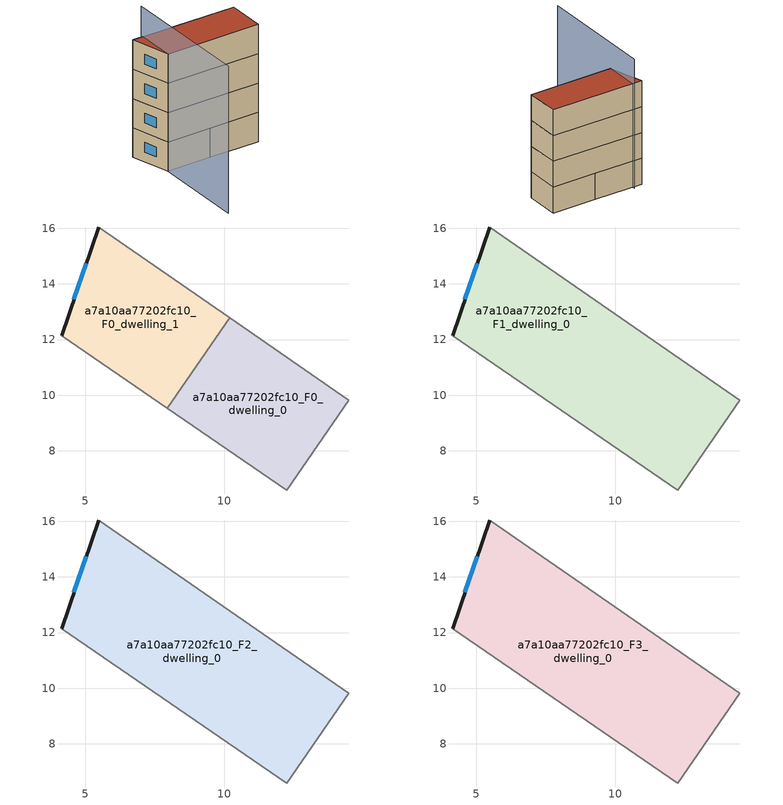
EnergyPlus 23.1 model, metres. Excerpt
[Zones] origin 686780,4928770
a7a10aa77202fc10_F0_dwelling_0
 floor ground (EU_floor_Construction): 14.49,9.82 12.25,6.59 7.96,9.53 10.21,12.78 z0
 wall adiabatic (EU_wall_Construction): 7.96,9.53 12.25,6.59 14.49,9.82 10.21,12.78 z0:3
 wall to a7a10aa77202fc10_F0_dwelling_1 (EU_wall_Construction): 10.21,12.78 7.96,9.53 z0:3
a7a10aa77202fc10_F0_dwelling_1
 floor ground (EU_floor_Construction): 10.21,12.78 7.96,9.53 4.15,12.14 5.49,16.05 z0
 wall outside (EU_wall_Construction): 5.49,16.05 4.15,12.14 z0:3
 wall adiabatic (EU_wall_Construction): 4.15,12.14 7.96,9.53 / 10.21,12.78 5.49,16.05 z0:3
 window (EU_Window_Construction): 5.04,14.75 4.6,13.44 z1:2
a7a10aa77202fc10_F1_dwelling_0
 floor to a7a10aa77202fc10_F0_dwelling_0 (EU_floor_Construction): 14.49,9.82 12.25,6.59 7.96,9.53 10.21,12.78 z3
 floor to a7a10aa77202fc10_F0_dwelling_1 (EU_floor_Construction): 10.21,12.78 7.96,9.53 4.15,12.14 5.49,16.05 z3
 wall outside (EU_wall_Construction): 5.49,16.05 4.15,12.14 z3:6
 wall adiabatic (EU_wall_Construction): 4.15,12.14 12.25,6.59 14.49,9.82 5.49,16.05 z3:6
 window (EU_Window_Construction): 5.04,14.75 4.6,13.44 z4:5
a7a10aa77202fc10_F2_dwelling_0
 floor to a7a10aa77202fc10_F1_dwelling_0 (EU_floor_Construction): 14.49,9.82 12.25,6.59 4.15,12.14 5.49,16.05 z6
 wall outside (EU_wall_Construction): 5.49,16.05 4.15,12.14 z6:9
 wall adiabatic (EU_wall_Construction): 4.15,12.14 12.25,6.59 14.49,9.82 5.49,16.05 z6:9
 window (EU_Window_Construction): 5.04,14.75 4.6,13.44 z7:8
a7a10aa77202fc10_F3_dwelling_0
 floor to a7a10aa77202fc10_F2_dwelling_0 (EU_floor_Construction): 14.49,9.82 12.25,6.59 4.15,12.14 5.49,16.05 z9
 wall outside (EU_wall_Construction): 5.49,16.05 4.15,12.14 z9:12
 wall adiabatic (EU_wall_Construction): 4.15,12.14 12.25,6.59 14.49,9.82 5.49,16.05 z9:12
 window (EU_Window_Construction): 5.04,14.75 4.6,13.44 z10:11
 roof outside (EU_roof_Construction): 12.25,6.59 14.49,9.82 5.49,16.05 4.15,12.14 z12
shading: -1.2,4.3 6.56,15.67 z0:15
[Building]
EU S2 Campaign: North Axis=0; Terrain=City; Solar Distribution=FullExterior
[Site:Location]
Bologna: Latitude=44.5; Longitude=11.25; Time Zone=1; Elevation=37
[SizingPeriod:WeatherFileDays]
AnnualSizingPeriod: Begin Month=1; Begin Day of Month=1; End Month=12; End Day of Month=31; Day of Week for Start Day=Monday; Use Weather File Daylight Saving Period=No; Use Weather File Rain and Snow Indicators=No
[MATERIAL]
EU_InternalMass_Material: Roughness=MediumRough; Thickness=0.1; Conductivity=1; Density=1800; Specific Heat=900; Thermal Absorptance=0.9; Solar Absorptance=0.7; Visible Absorptance=0.7
[MATERIAL:NOMASS] Roughness=MediumRough; Thermal Absorptance=0.9; Solar Absorptance=0.7; Visible Absorptance=0.7
Name | Thermal Resistance
EU_wall_NoMass | 0.937881
EU_roof_NoMass | 0.548572
EU_floor_NoMass | 0.71348
[WINDOWMATERIAL:SIMPLEGLAZINGSYSTEM]
EU_Window_SimpleGlazing: UFactor=4.25633; Solar Heat Gain Coefficient=0.85; Visible Transmittance=0.85
[CONSTRUCTION]
EU_wall_Construction: EU_wall_NoMass
EU_roof_Construction: EU_roof_NoMass
EU_floor_Construction: EU_floor_NoMass
EU_InternalMass_Construction: EU_InternalMass_Material
EU_Window_Construction: EU_Window_SimpleGlazing
[ZONE] Type=1; Multiplier=1; Ceiling Height=autocalculate; Floor Area=autocalculate; Part of Total Floor Area=Yes
Name | Volume
a7a10aa77202fc10_F0_dwelling_0 | 61.5996
a7a10aa77202fc10_F1_dwelling_0; a7a10aa77202fc10_F2_dwelling_0; a7a10aa77202fc10_F3_dwelling_0 | 123.199
a7a10aa77202fc10_F0_dwelling_1 | 61.6055
[INTERNALMASS] Construction=EU_InternalMass_Construction
Name | Zone or ZoneList | Surface Area
a7a10aa77202fc10_F0_dwelling_0_EU_InternalMass | a7a10aa77202fc10_F0_dwelling_0 | 20.5333
a7a10aa77202fc10_F0_dwelling_1_EU_InternalMass | a7a10aa77202fc10_F0_dwelling_1 | 20.535
a7a10aa77202fc10_F1_dwelling_0_EU_InternalMass | a7a10aa77202fc10_F1_dwelling_0 | 41.0666
a7a10aa77202fc10_F2_dwelling_0_EU_InternalMass | a7a10aa77202fc10_F2_dwelling_0 | 41.0666
a7a10aa77202fc10_F3_dwelling_0_EU_InternalMass | a7a10aa77202fc10_F3_dwelling_0 | 41.0666
[OTHEREQUIPMENT] Fuel Type=Electricity; Design Level Calculation Method=Watts/Area; Power per Zone Floor Area=1; Fraction Latent=0; Fraction Radiant=0; Fraction Lost=0; Carbon Dioxide Generation Rate=0; EndUse Subcategory=EU_Step8_InternalGains
Name | Zone or ZoneList or Space or SpaceList | Schedule
EU_Step8_InternalGain_a7a10aa77202fc10_F0_dwelling_0_f000 | a7a10aa77202fc10_F0_dwelling_0 | EU_Step8_GainSchedule_a7a10aa77202fc10_F0_dwelling_0_f000
EU_Step8_InternalGain_a7a10aa77202fc10_F0_dwelling_1_f000 | a7a10aa77202fc10_F0_dwelling_1 | EU_Step8_GainSchedule_a7a10aa77202fc10_F0_dwelling_1_f000
EU_Step8_InternalGain_a7a10aa77202fc10_F1_dwelling_0_f000 | a7a10aa77202fc10_F1_dwelling_0 | EU_Step8_GainSchedule_a7a10aa77202fc10_F1_dwelling_0_f000
EU_Step8_InternalGain_a7a10aa77202fc10_F2_dwelling_0_f000 | a7a10aa77202fc10_F2_dwelling_0 | EU_Step8_GainSchedule_a7a10aa77202fc10_F2_dwelling_0_f000
EU_Step8_InternalGain_a7a10aa77202fc10_F3_dwelling_0_f000 | a7a10aa77202fc10_F3_dwelling_0 | EU_Step8_GainSchedule_a7a10aa77202fc10_F3_dwelling_0_f000
[ZONEVENTILATION:DESIGNFLOWRATE] Schedule=EU_AlwaysOn; Design Flow Rate Calculation Method=AirChanges/Hour; Air Changes per Hour=0.687892; Ventilation Type=Natural; Fan Pressure Rise=0; Fan Total Efficiency=1; Constant Term Coefficient=1; Temperature Term Coefficient=0; Velocity Term Coefficient=0; Velocity Squared Term Coefficient=0; Minimum Indoor Temperature=-100; Maximum Indoor Temperature=100; Delta Temperature=-100; Minimum Outdoor Temperature=-100; Maximum Outdoor Temperature=100; Maximum Wind Speed=40
Name | Zone or ZoneList or Space or SpaceList
EU_ConstantAir_a7a10aa77202fc10_F0_dwelling_0 | a7a10aa77202fc10_F0_dwelling_0
EU_ConstantAir_a7a10aa77202fc10_F0_dwelling_1 | a7a10aa77202fc10_F0_dwelling_1
EU_ConstantAir_a7a10aa77202fc10_F1_dwelling_0 | a7a10aa77202fc10_F1_dwelling_0
EU_ConstantAir_a7a10aa77202fc10_F2_dwelling_0 | a7a10aa77202fc10_F2_dwelling_0
EU_ConstantAir_a7a10aa77202fc10_F3_dwelling_0 | a7a10aa77202fc10_F3_dwelling_0
[HVACTEMPLATE:THERMOSTAT] Constant Heating Setpoint=20; Constant Cooling Setpoint=50
EU_HeatOnly_a7a10aa77202fc10_F0_dwelling_0; EU_HeatOnly_a7a10aa77202fc10_F0_dwelling_1; EU_HeatOnly_a7a10aa77202fc10_F1_dwelling_0; EU_HeatOnly_a7a10aa77202fc10_F2_dwelling_0; EU_HeatOnly_a7a10aa77202fc10_F3_dwelling_0
[HVACTEMPLATE:ZONE:IDEALLOADSAIRSYSTEM] System Availability Schedule=EU_AlwaysOn; Maximum Heating Supply Air Temperature=50; Minimum Cooling Supply Air Temperature=13; Maximum Heating Supply Air Humidity Ratio=0.0156; Minimum Cooling Supply Air Humidity Ratio=0.0077; Heating Limit=NoLimit; Cooling Limit=NoLimit; Heating Availability Schedule=EU_AlwaysOn; Cooling Availability Schedule=EU_CoolingOff; Dehumidification Control Type=ConstantSensibleHeatRatio; Cooling Sensible Heat Ratio=0.7; Dehumidification Setpoint=60; Humidification Control Type=None; Humidification Setpoint=30; Outdoor Air Method=None; Outdoor Air Flow Rate per Person=0.00944; Outdoor Air Flow Rate per Zone Floor Area=0; Outdoor Air Flow Rate per Zone=0; Demand Controlled Ventilation Type=None; Outdoor Air Economizer Type=NoEconomizer; Heat Recovery Type=None; Sensible Heat Recovery Effectiveness=0.7; Latent Heat Recovery Effectiveness=0.65
Name | Template Thermostat
a7a10aa77202fc10_F0_dwelling_0 | EU_HeatOnly_a7a10aa77202fc10_F0_dwelling_0
a7a10aa77202fc10_F0_dwelling_1 | EU_HeatOnly_a7a10aa77202fc10_F0_dwelling_1
a7a10aa77202fc10_F1_dwelling_0 | EU_HeatOnly_a7a10aa77202fc10_F1_dwelling_0
a7a10aa77202fc10_F2_dwelling_0 | EU_HeatOnly_a7a10aa77202fc10_F2_dwelling_0
a7a10aa77202fc10_F3_dwelling_0 | EU_HeatOnly_a7a10aa77202fc10_F3_dwelling_0
[SIZING:ZONE] Zone Cooling Design Supply Air Temperature Input Method=SupplyAirTemperature; Zone Cooling Design Supply Air Temperature=13; Zone Heating Design Supply Air Temperature Input Method=SupplyAirTemperature; Zone Heating Design Supply Air Temperature=50; Zone Cooling Design Supply Air Humidity Ratio=0.008; Zone Heating Design Supply Air Humidity Ratio=0.008; Cooling Design Air Flow Method=DesignDay; Cooling Design Air Flow Rate=0; Cooling Minimum Air Flow per Zone Floor Area=0.000762; Cooling Minimum Air Flow=0; Cooling Minimum Air Flow Fraction=0.2; Heating Design Air Flow Method=DesignDay; Heating Design Air Flow Rate=0; Heating Maximum Air Flow per Zone Floor Area=0.002032; Heating Maximum Air Flow=0.141576; Heating Maximum Air Flow Fraction=0.3; Account for Dedicated Outdoor Air System=No; Dedicated Outdoor Air System Control Strategy=NeutralSupplyAir; Dedicated Outdoor Air Low Setpoint Temperature for Design=autosize; Dedicated Outdoor Air High Setpoint Temperature for Design=autosize; Zone Load Sizing Method=Sensible Load Only No Latent Load; Zone Latent Cooling Design Supply Air Humidity Ratio Input Method=HumidityRatioDifference; Zone Cooling Design Supply Air Humidity Ratio Difference=0.005; Zone Latent Heating Design Supply Air Humidity Ratio Input Method=HumidityRatioDifference; Zone Humidification Design Supply Air Humidity Ratio Difference=0.005
a7a10aa77202fc10_F0_dwelling_0; a7a10aa77202fc10_F0_dwelling_1; a7a10aa77202fc10_F1_dwelling_0; a7a10aa77202fc10_F2_dwelling_0; a7a10aa77202fc10_F3_dwelling_0
[SCHEDULE:CONSTANT]
Name | Hourly Value
EU_AlwaysOn | 1
EU_CoolingOff | 0
[SCHEDULE:FILE] Column Number=1; Rows to Skip at Top=0; Number of Hours of Data=8760; Column Separator=Comma; Interpolate to Timestep=No; Minutes per Item=60; Adjust Schedule for Daylight Savings=Yes
Name | File
EU_Step8_GainSchedule_a7a10aa77202fc10_F0_dwelling_0_f000 | ../../schedules/a7a10aa77202fc10/a7a10aa77202fc10_F0_dwelling_0_f000_gain.csv
EU_Step8_GainSchedule_a7a10aa77202fc10_F0_dwelling_1_f000 | ../../schedules/a7a10aa77202fc10/a7a10aa77202fc10_F0_dwelling_1_f000_gain.csv
EU_Step8_GainSchedule_a7a10aa77202fc10_F1_dwelling_0_f000 | ../../schedules/a7a10aa77202fc10/a7a10aa77202fc10_F1_dwelling_0_f000_gain.csv
EU_Step8_GainSchedule_a7a10aa77202fc10_F2_dwelling_0_f000 | ../../schedules/a7a10aa77202fc10/a7a10aa77202fc10_F2_dwelling_0_f000_gain.csv
EU_Step8_GainSchedule_a7a10aa77202fc10_F3_dwelling_0_f000 | ../../schedules/a7a10aa77202fc10/a7a10aa77202fc10_F3_dwelling_0_f000_gain.csv
